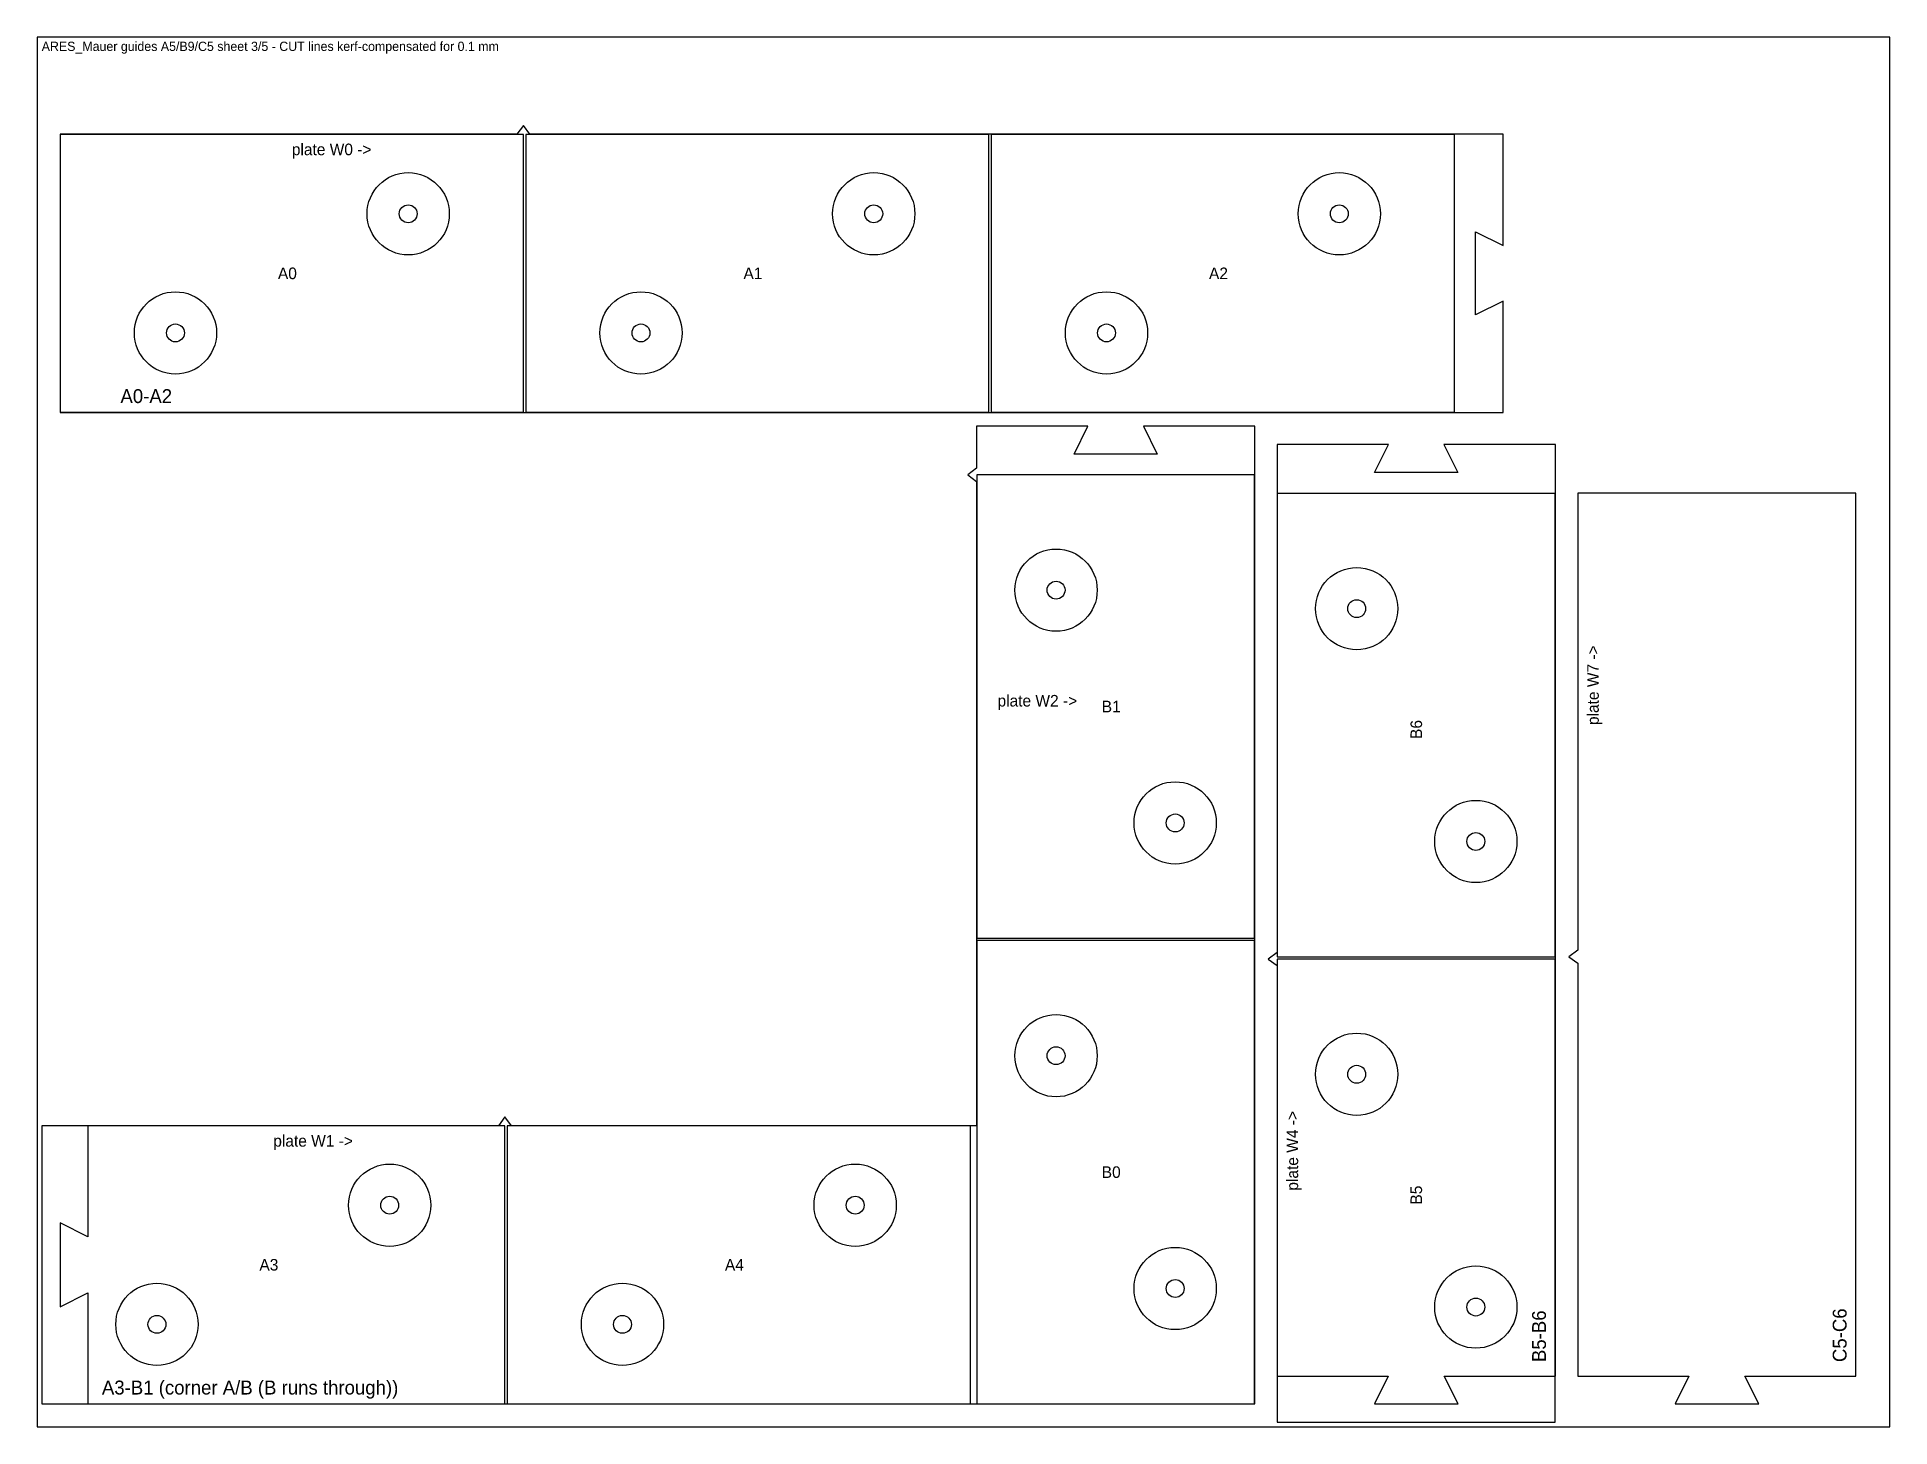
# Model space of a CAD drawing. Extents: x 0 to 800, y 0 to 600.
import ezdxf

# ---------------------------------------------------------------- set-up
doc = ezdxf.new("R2010")
doc.units = 0
for name, color, linetype in [('CUT', 1, 'CONTINUOUS'), ('ENGRAVE', 5, 'CONTINUOUS'), ('SHEET', 3, 'CONTINUOUS')]:
    doc.layers.add(name, color=color, linetype=linetype)

msp = doc.modelspace()

# ---------------------------------------------------------------- linework, layer by layer
at = {"layer": 'CUT', "color": 1}
for p, q in [((210, 561.8843), (207.1747, 558.05)), ((212.8253, 558.05), (210, 561.8843)), ((207.1747, 558.05), (9.95, 558.05)), ((9.95, 558.05), (9.95, 437.95)), ((633.05, 558.05), (212.8253, 558.05)), ((633.05, 509.9692), (633.05, 558.05)), ((621, 480.0308), (621, 515.9692)), ((621, 515.9692), (633.05, 509.9692)), ((633.05, 486.0308), (621, 480.0308)), ((633.05, 437.95), (633.05, 486.0308)), ((9.95, 437.95), (633.05, 437.95)), ((453.7208, 432.05), (405.64, 432.05)), ((405.64, 432.05), (405.64, 413.8253)), ((447.7208, 420), (453.7208, 432.05)), ((525.74, 432.05), (477.6592, 432.05)), ((477.6592, 432.05), (483.6592, 420)), ((525.74, 9.95), (525.74, 432.05)), ((583.5208, 424.05), (535.44, 424.05)), ((535.44, 424.05), (535.44, 204.8253)), ((577.5208, 412), (583.5208, 424.05)), ((655.54, 424.05), (607.4592, 424.05)), ((607.4592, 424.05), (613.4592, 412)), ((655.54, 21.95), (655.54, 424.05)), ((483.6592, 420), (447.7208, 420)), ((405.64, 413.8253), (401.8057, 411)), ((401.8057, 411), (405.64, 408.1747)), ((405.64, 408.1747), (405.64, 130.05)), ((613.4592, 412), (577.5208, 412)), ((785.34, 403.05), (665.24, 403.05)), ((665.24, 403.05), (665.24, 205.8253)), ((785.34, 21.95), (785.34, 403.05)), ((535.44, 204.8253), (531.6057, 202)), ((531.6057, 202), (535.44, 199.1747)), ((665.24, 205.8253), (661.4057, 203)), ((661.4057, 203), (665.24, 200.1747)), ((665.24, 200.1747), (665.24, 21.95)), ((535.44, 199.1747), (535.44, 21.95)), ((199.1747, 130.05), (21.95, 130.05)), ((21.95, 130.05), (21.95, 82.0809)), ((202, 133.8843), (199.1747, 130.05)), ((204.8253, 130.05), (202, 133.8843)), ((405.64, 130.05), (204.8253, 130.05)), ((21.95, 82.0809), (9.95, 88.0809)), ((9.95, 88.0809), (9.95, 51.9191)), ((9.95, 51.9191), (21.95, 57.9191)), ((21.95, 57.9191), (21.95, 9.95)), ((535.44, 21.95), (583.4091, 21.95)), ((583.4091, 21.95), (577.4091, 9.95)), ((613.5709, 9.95), (607.5709, 21.95)), ((607.5709, 21.95), (655.54, 21.95)), ((665.24, 21.95), (713.2091, 21.95)), ((713.2091, 21.95), (707.2091, 9.95)), ((743.3709, 9.95), (737.3709, 21.95)), ((737.3709, 21.95), (785.34, 21.95)), ((21.95, 9.95), (525.74, 9.95)), ((577.4091, 9.95), (613.5709, 9.95)), ((707.2091, 9.95), (743.3709, 9.95))]:
    msp.add_line(p, q, dxfattribs=at)
for centre in [(160.25, 523.714), (361.25, 523.714), (562.25, 523.714), (59.75, 472.286), (260.75, 472.286), (461.75, 472.286), (439.976, 361.25), (569.776, 353.25), (491.404, 260.75), (621.204, 252.75), (439.976, 160.25), (569.776, 152.25), (152.25, 95.714), (353.25, 95.714), (491.404, 59.75), (51.75, 44.286), (252.75, 44.286), (621.204, 51.75)]:
    msp.add_circle(centre, 3.86, dxfattribs=at)
at = {"layer": 'ENGRAVE', "color": 5}
for p, q in [((210, 558), (10, 558)), ((10, 558), (10, 438)), ((210, 438), (210, 558)), ((411, 558), (211, 558)), ((211, 558), (211, 438)), ((411, 438), (411, 558)), ((612, 558), (412, 558)), ((412, 558), (412, 438)), ((612, 438), (612, 558)), ((10, 438), (210, 438)), ((211, 438), (411, 438)), ((412, 438), (612, 438)), ((525.69, 411), (405.69, 411)), ((405.69, 411), (405.69, 211)), ((525.69, 211), (525.69, 411)), ((655.49, 403), (535.49, 403)), ((535.49, 403), (535.49, 203)), ((655.49, 203), (655.49, 403)), ((405.69, 211), (525.69, 211)), ((525.69, 210), (405.69, 210)), ((405.69, 210), (405.69, 10)), ((525.69, 10), (525.69, 210)), ((535.49, 203), (655.49, 203)), ((655.49, 202), (535.49, 202)), ((535.49, 202), (535.49, 2)), ((655.49, 2), (655.49, 202)), ((202, 130), (2, 130)), ((2, 130), (2, 10)), ((202, 10), (202, 130)), ((403, 130), (203, 130)), ((203, 130), (203, 10)), ((403, 10), (403, 130)), ((2, 10), (202, 10)), ((203, 10), (403, 10)), ((405.69, 10), (525.69, 10)), ((535.49, 2), (655.49, 2))]:
    msp.add_line(p, q, dxfattribs=at)
for centre in [(160.25, 523.714), (361.25, 523.714), (562.25, 523.714), (59.75, 472.286), (260.75, 472.286), (461.75, 472.286), (439.976, 361.25), (569.776, 353.25), (491.404, 260.75), (621.204, 252.75), (439.976, 160.25), (569.776, 152.25), (152.25, 95.714), (353.25, 95.714), (491.404, 59.75), (621.204, 51.75), (51.75, 44.286), (252.75, 44.286)]:
    msp.add_circle(centre, 17.75, dxfattribs=at)
at = {"layer": 'SHEET', "color": 3}
for p, q in [((800, 600), (0, 600)), ((0, 600), (0, 0)), ((800, 0), (800, 600)), ((0, 0), (800, 0))]:
    msp.add_line(p, q, dxfattribs=at)

# ---------------------------------------------------------------- texts
at = {"layer": 'ENGRAVE', "color": 5}
for s, height, p in [('plate W0 ->', 5, (110, 549)), ('A0', 5, (104, 495.5)), ('A1', 5, (305, 495.5)), ('A2', 5, (506, 495.5)), ('A0-A2', 6, (36, 442)), ('plate W2 ->', 5, (414.69, 311)), ('B1', 5, (459.69, 308.5)), ('plate W1 ->', 5, (102, 121)), ('B0', 5, (459.69, 107.5)), ('A3', 5, (96, 67.5)), ('A4', 5, (297, 67.5)), ('A3-B1 (corner A/B (B runs through))', 6, (28, 14))]:
    msp.add_text(s, height=height, dxfattribs=at).set_placement(p)
for s, height, p in [('plate W7 ->', 5, (674.29, 303)), ('B6', 5, (597.99, 297)), ('plate W4 ->', 5, (544.49, 102)), ('B5', 5, (597.99, 96)), ('B5-B6', 6, (651.49, 28)), ('C5-C6', 6, (781.29, 28))]:
    msp.add_text(s, height=height, rotation=90, dxfattribs=at).set_placement(p)
at = {"layer": 'SHEET', "color": 3}
msp.add_text('ARES_Mauer guides A5/B9/C5 sheet 3/5 - CUT lines kerf-compensated for 0.1 mm', height=4, dxfattribs=at).set_placement((2, 594))

doc.saveas('drawing.dxf')
